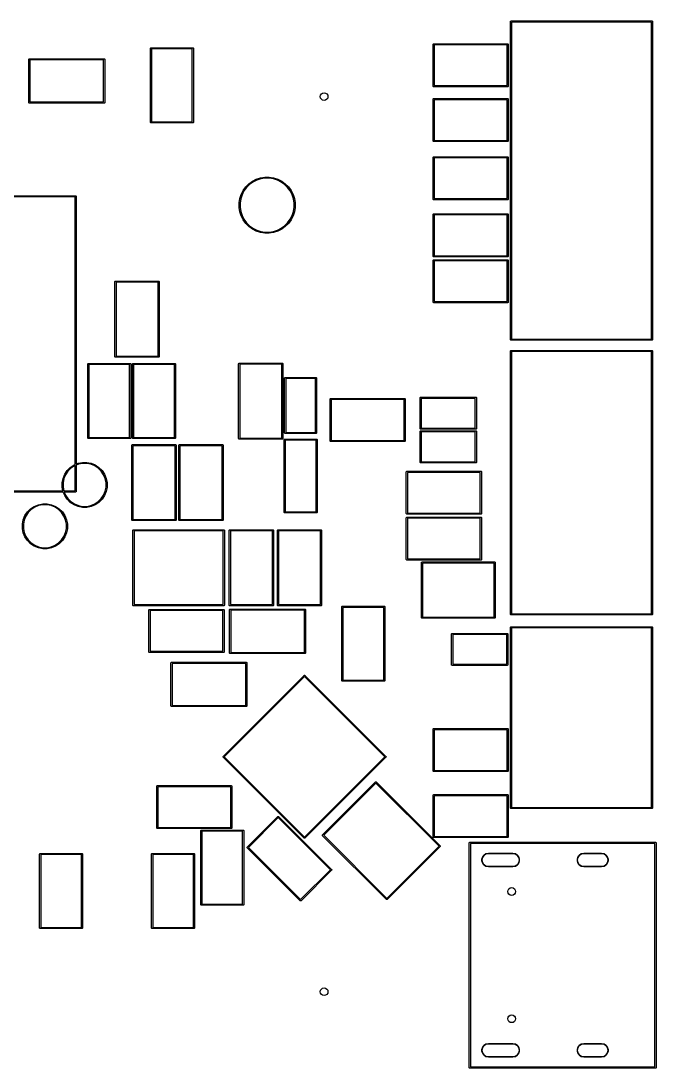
# Model space of a CAD drawing. Extents: x 3.95 to 7.48, y -4.85 to -2.96.
# Drawn here: x 6.347 to 7.482, y -4.834 to -2.962 of the extents above; entities that cross this region are included whole.
import ezdxf

# ---------------------------------------------------------------- set-up
doc = ezdxf.new("R2010")
doc.units = 0
doc.header["$MEASUREMENT"] = 0
doc.layers.add('BLACK', color=7, linetype='CONTINUOUS')

msp = doc.modelspace()

# ---------------------------------------------------------------- linework, layer by layer
at = {"layer": 'BLACK', "linetype": 'CONTINUOUS'}
for p, q in [((7.2217, -2.9633), (7.2218, -2.9629)), ((7.2217, -3.5318), (7.2217, -2.9633)), ((7.2218, -2.9629), (7.2223, -2.9624)), ((7.2223, -2.9624), (7.2227, -2.9623)), ((7.2227, -2.9623), (7.4747, -2.9623)), ((7.2237, -2.9642), (7.2237, -3.5308)), ((7.4737, -2.9642), (7.2237, -2.9642)), ((7.4737, -3.5308), (7.4737, -2.9642)), ((7.4747, -2.9623), (7.475, -2.9624)), ((7.475, -2.9624), (7.4756, -2.9629)), ((7.4756, -2.9629), (7.4756, -2.9633)), ((7.4756, -2.9633), (7.4756, -3.5318)), ((6.5783, -3.0114), (6.5784, -3.011)), ((6.5783, -3.1437), (6.5783, -3.0114)), ((6.5784, -3.011), (6.5789, -3.0105)), ((6.5789, -3.0105), (6.5793, -3.0104)), ((6.5793, -3.0104), (6.6541, -3.0104)), ((6.5803, -3.0124), (6.5803, -3.1427)), ((6.6531, -3.0124), (6.5803, -3.0124)), ((6.6531, -3.1427), (6.6531, -3.0124)), ((6.6541, -3.0104), (6.6545, -3.0105)), ((6.6545, -3.0105), (6.655, -3.011)), ((6.655, -3.011), (6.6551, -3.0114)), ((6.6551, -3.0114), (6.6551, -3.1437)), ((7.0835, -3.0041), (7.0836, -3.0037)), ((7.0835, -3.0789), (7.0835, -3.0041)), ((7.0836, -3.0037), (7.0842, -3.0032)), ((7.0842, -3.0032), (7.0845, -3.0031)), ((7.0845, -3.0031), (7.2168, -3.0031)), ((7.0855, -3.0051), (7.0855, -3.0779)), ((7.2158, -3.0051), (7.0855, -3.0051)), ((7.2158, -3.0779), (7.2158, -3.0051)), ((7.2168, -3.0031), (7.2172, -3.0032)), ((7.2172, -3.0032), (7.2177, -3.0037)), ((7.2177, -3.0037), (7.2178, -3.0041)), ((7.2178, -3.0041), (7.2178, -3.0789)), ((6.3608, -3.0306), (6.3614, -3.03)), ((6.3608, -3.0309), (6.3608, -3.0306)), ((6.3608, -3.1081), (6.3608, -3.0309)), ((6.3614, -3.03), (6.3617, -3.0299)), ((6.3617, -3.0299), (6.4956, -3.0299)), ((6.3627, -3.0319), (6.3627, -3.1071)), ((6.4946, -3.0319), (6.3627, -3.0319)), ((6.4946, -3.1071), (6.4946, -3.0319)), ((6.4956, -3.0299), (6.496, -3.03)), ((6.496, -3.03), (6.4965, -3.0306)), ((6.4965, -3.0306), (6.4966, -3.0309)), ((6.4966, -3.0309), (6.4966, -3.1081)), ((7.0836, -3.0793), (7.0835, -3.0789)), ((7.0842, -3.0798), (7.0836, -3.0793)), ((7.0845, -3.0799), (7.0842, -3.0798)), ((7.2168, -3.0799), (7.0845, -3.0799)), ((7.0855, -3.0779), (7.2158, -3.0779)), ((7.2172, -3.0798), (7.2168, -3.0799)), ((7.2177, -3.0793), (7.2172, -3.0798)), ((7.2178, -3.0789), (7.2177, -3.0793)), ((7.0835, -3.1021), (7.0836, -3.1017)), ((7.0835, -3.1769), (7.0835, -3.1021)), ((7.0836, -3.1017), (7.0842, -3.1012)), ((7.0842, -3.1012), (7.0845, -3.1011)), ((7.0845, -3.1011), (7.2168, -3.1011)), ((7.0855, -3.1031), (7.0855, -3.1759)), ((7.2158, -3.1031), (7.0855, -3.1031)), ((7.2158, -3.1759), (7.2158, -3.1031)), ((7.2168, -3.1011), (7.2172, -3.1012)), ((7.2172, -3.1012), (7.2177, -3.1017)), ((7.2177, -3.1017), (7.2178, -3.1021)), ((7.2178, -3.1021), (7.2178, -3.1769)), ((6.3608, -3.1085), (6.3608, -3.1081)), ((6.3614, -3.109), (6.3608, -3.1085)), ((6.3617, -3.1091), (6.3614, -3.109)), ((6.4956, -3.1091), (6.3617, -3.1091)), ((6.3627, -3.1071), (6.4946, -3.1071)), ((6.496, -3.109), (6.4956, -3.1091)), ((6.4965, -3.1085), (6.496, -3.109)), ((6.4966, -3.1081), (6.4965, -3.1085)), ((6.5784, -3.144), (6.5783, -3.1437)), ((6.5789, -3.1446), (6.5784, -3.144)), ((6.5803, -3.1427), (6.6531, -3.1427)), ((6.655, -3.144), (6.6545, -3.1446)), ((6.6551, -3.1437), (6.655, -3.144)), ((6.5793, -3.1446), (6.5789, -3.1446)), ((6.6541, -3.1446), (6.5793, -3.1446)), ((6.6545, -3.1446), (6.6541, -3.1446)), ((7.0836, -3.1773), (7.0835, -3.1769)), ((7.0842, -3.1778), (7.0836, -3.1773)), ((7.0845, -3.1779), (7.0842, -3.1778)), ((7.2168, -3.1779), (7.0845, -3.1779)), ((7.0855, -3.1759), (7.2158, -3.1759)), ((7.2172, -3.1778), (7.2168, -3.1779)), ((7.2177, -3.1773), (7.2172, -3.1778)), ((7.2178, -3.1769), (7.2177, -3.1773)), ((7.0835, -3.2061), (7.0836, -3.2057)), ((7.0835, -3.2809), (7.0835, -3.2061)), ((7.0836, -3.2057), (7.0842, -3.2052)), ((7.0842, -3.2052), (7.0845, -3.2051)), ((7.0845, -3.2051), (7.2168, -3.2051)), ((7.0855, -3.2071), (7.0855, -3.2799)), ((7.2158, -3.2071), (7.0855, -3.2071)), ((7.2158, -3.2799), (7.2158, -3.2071)), ((7.2168, -3.2051), (7.2172, -3.2052)), ((7.2172, -3.2052), (7.2177, -3.2057)), ((7.2177, -3.2057), (7.2178, -3.2061)), ((7.2178, -3.2061), (7.2178, -3.2809)), ((6.7485, -3.2589), (6.7541, -3.2533)), ((6.7553, -3.2547), (6.7499, -3.2601)), ((6.7541, -3.2533), (6.7604, -3.2487)), ((6.7614, -3.2503), (6.7553, -3.2547)), ((6.7604, -3.2487), (6.7675, -3.2451)), ((6.7682, -3.2468), (6.7614, -3.2503)), ((6.7675, -3.2451), (6.775, -3.2427)), ((6.7754, -3.2445), (6.7682, -3.2468)), ((6.775, -3.2427), (6.7827, -3.2415)), ((6.7829, -3.2433), (6.7754, -3.2445)), ((6.7827, -3.2415), (6.7906, -3.2415)), ((6.7905, -3.2433), (6.7829, -3.2433)), ((6.798, -3.2445), (6.7905, -3.2433)), ((6.7906, -3.2415), (6.7984, -3.2427)), ((6.8052, -3.2468), (6.798, -3.2445)), ((6.7984, -3.2427), (6.8059, -3.2451)), ((6.812, -3.2503), (6.8052, -3.2468)), ((6.8059, -3.2451), (6.8129, -3.2487)), ((6.8181, -3.2547), (6.812, -3.2503)), ((6.8129, -3.2487), (6.8193, -3.2533)), ((6.8235, -3.2601), (6.8181, -3.2547)), ((6.8193, -3.2533), (6.8248, -3.2589)), ((5.9169, -3.2748), (6.4445, -3.2748)), ((6.4445, -3.2748), (6.4448, -3.2748)), ((6.4448, -3.2748), (6.4454, -3.2754)), ((6.7379, -3.2798), (6.7403, -3.2723)), ((6.742, -3.273), (6.7396, -3.2802)), ((6.7403, -3.2723), (6.7439, -3.2653)), ((6.7454, -3.2662), (6.742, -3.273)), ((6.7439, -3.2653), (6.7485, -3.2589)), ((6.7499, -3.2601), (6.7454, -3.2662)), ((6.8279, -3.2662), (6.8235, -3.2601)), ((6.8248, -3.2589), (6.8295, -3.2653)), ((6.8314, -3.273), (6.8279, -3.2662)), ((6.8295, -3.2653), (6.8331, -3.2723)), ((6.8337, -3.2802), (6.8314, -3.273)), ((6.8331, -3.2723), (6.8355, -3.2798)), ((6.4435, -3.2767), (5.9179, -3.2767)), ((6.4435, -3.7552), (6.4435, -3.2767)), ((6.4454, -3.2754), (6.4454, -3.2757)), ((6.4454, -3.2757), (6.4454, -3.7544)), ((6.7366, -3.2876), (6.7379, -3.2798)), ((6.7366, -3.2877), (6.7366, -3.2876)), ((6.7366, -3.2955), (6.7366, -3.2877)), ((6.7396, -3.2802), (6.7384, -3.2877)), ((6.7384, -3.2877), (6.7384, -3.2953)), ((6.8349, -3.2877), (6.8337, -3.2802)), ((6.8349, -3.2953), (6.8349, -3.2877)), ((6.8355, -3.2798), (6.8367, -3.2876)), ((6.8367, -3.2876), (6.8367, -3.2955)), ((7.0836, -3.2813), (7.0835, -3.2809)), ((7.0842, -3.2818), (7.0836, -3.2813)), ((7.0845, -3.2819), (7.0842, -3.2818)), ((7.2168, -3.2819), (7.0845, -3.2819)), ((7.0855, -3.2799), (7.2158, -3.2799)), ((7.2172, -3.2818), (7.2168, -3.2819)), ((7.2177, -3.2813), (7.2172, -3.2818)), ((7.2178, -3.2809), (7.2177, -3.2813)), ((6.7379, -3.3032), (6.7366, -3.2955)), ((6.7403, -3.3107), (6.7379, -3.3032)), ((6.7384, -3.2953), (6.7396, -3.3028)), ((6.7396, -3.3028), (6.742, -3.31)), ((6.7439, -3.3177), (6.7403, -3.3107)), ((6.742, -3.31), (6.7454, -3.3168)), ((6.8279, -3.3168), (6.8314, -3.31)), ((6.8331, -3.3107), (6.8295, -3.3177)), ((6.8314, -3.31), (6.8337, -3.3028)), ((6.8355, -3.3032), (6.8331, -3.3107)), ((6.8337, -3.3028), (6.8349, -3.2953)), ((6.8367, -3.2955), (6.8355, -3.3032)), ((7.0835, -3.3081), (7.0836, -3.3077)), ((7.0835, -3.3829), (7.0835, -3.3081)), ((7.0836, -3.3077), (7.0842, -3.3072)), ((7.0842, -3.3072), (7.0845, -3.3071)), ((7.0845, -3.3071), (7.2168, -3.3071)), ((7.0855, -3.3091), (7.0855, -3.3819)), ((7.2158, -3.3091), (7.0855, -3.3091)), ((7.2158, -3.3819), (7.2158, -3.3091)), ((7.2168, -3.3071), (7.2172, -3.3072)), ((7.2172, -3.3072), (7.2177, -3.3077)), ((7.2177, -3.3077), (7.2178, -3.3081)), ((7.2178, -3.3081), (7.2178, -3.3829)), ((6.7485, -3.3241), (6.7439, -3.3177)), ((6.7454, -3.3168), (6.7499, -3.3229)), ((6.7541, -3.3297), (6.7485, -3.3241)), ((6.7499, -3.3229), (6.7553, -3.3283)), ((6.7604, -3.3343), (6.7541, -3.3297)), ((6.7553, -3.3283), (6.7614, -3.3328)), ((6.812, -3.3328), (6.8181, -3.3283)), ((6.8193, -3.3297), (6.8129, -3.3343)), ((6.8181, -3.3283), (6.8235, -3.3229)), ((6.8248, -3.3241), (6.8193, -3.3297)), ((6.8235, -3.3229), (6.8279, -3.3168)), ((6.8295, -3.3177), (6.8248, -3.3241)), ((6.7675, -3.3379), (6.7604, -3.3343)), ((6.7614, -3.3328), (6.7682, -3.3362)), ((6.775, -3.3403), (6.7675, -3.3379)), ((6.7682, -3.3362), (6.7754, -3.3386)), ((6.7827, -3.3416), (6.775, -3.3403)), ((6.7754, -3.3386), (6.7829, -3.3397)), ((6.7906, -3.3416), (6.7827, -3.3416)), ((6.7829, -3.3397), (6.7905, -3.3397)), ((6.7905, -3.3397), (6.798, -3.3386)), ((6.7984, -3.3403), (6.7906, -3.3416)), ((6.798, -3.3386), (6.8052, -3.3362)), ((6.8059, -3.3379), (6.7984, -3.3403)), ((6.8052, -3.3362), (6.812, -3.3328)), ((6.8129, -3.3343), (6.8059, -3.3379)), ((7.0836, -3.3833), (7.0835, -3.3829)), ((7.0842, -3.3838), (7.0836, -3.3833)), ((7.0845, -3.3839), (7.0842, -3.3838)), ((7.2168, -3.3839), (7.0845, -3.3839)), ((7.0855, -3.3819), (7.2158, -3.3819)), ((7.2172, -3.3838), (7.2168, -3.3839)), ((7.2177, -3.3833), (7.2172, -3.3838)), ((7.2178, -3.3829), (7.2177, -3.3833)), ((7.0835, -3.3901), (7.0836, -3.3897)), ((7.0835, -3.4649), (7.0835, -3.3901)), ((7.0836, -3.3897), (7.0842, -3.3892)), ((7.0842, -3.3892), (7.0845, -3.3891)), ((7.0845, -3.3891), (7.2168, -3.3891)), ((7.0855, -3.3911), (7.0855, -3.4639)), ((7.2158, -3.3911), (7.0855, -3.3911)), ((7.2158, -3.4639), (7.2158, -3.3911)), ((7.2168, -3.3891), (7.2172, -3.3892)), ((7.2172, -3.3892), (7.2177, -3.3897)), ((7.2177, -3.3897), (7.2178, -3.3901)), ((7.2178, -3.3901), (7.2178, -3.4649)), ((6.5148, -3.4284), (6.5149, -3.4281)), ((6.5148, -3.5623), (6.5148, -3.4284)), ((6.5149, -3.4281), (6.5154, -3.4275)), ((6.5154, -3.4275), (6.5158, -3.4274)), ((6.5158, -3.4274), (6.593, -3.4274)), ((6.5168, -3.4294), (6.5168, -3.5613)), ((6.592, -3.4294), (6.5168, -3.4294)), ((6.592, -3.5613), (6.592, -3.4294)), ((6.593, -3.4274), (6.5933, -3.4275)), ((6.5933, -3.4275), (6.5939, -3.4281)), ((6.5939, -3.4281), (6.5939, -3.4284)), ((6.5939, -3.4284), (6.5939, -3.5623)), ((7.0836, -3.4653), (7.0835, -3.4649)), ((7.0842, -3.4658), (7.0836, -3.4653)), ((7.0845, -3.4659), (7.0842, -3.4658)), ((7.2168, -3.4659), (7.0845, -3.4659)), ((7.0855, -3.4639), (7.2158, -3.4639)), ((7.2172, -3.4658), (7.2168, -3.4659)), ((7.2177, -3.4653), (7.2172, -3.4658)), ((7.2178, -3.4649), (7.2177, -3.4653)), ((7.2218, -3.5321), (7.2217, -3.5318)), ((7.2223, -3.5327), (7.2218, -3.5321)), ((7.2227, -3.5328), (7.2223, -3.5327)), ((7.4747, -3.5328), (7.2227, -3.5328)), ((7.2237, -3.5308), (7.4737, -3.5308)), ((7.475, -3.5327), (7.4747, -3.5328)), ((7.4756, -3.5321), (7.475, -3.5327)), ((7.4756, -3.5318), (7.4756, -3.5321)), ((7.2217, -3.5521), (7.2218, -3.5517)), ((7.2217, -4.0229), (7.2217, -3.5521)), ((7.2218, -3.5517), (7.2223, -3.5512)), ((7.2223, -3.5512), (7.2227, -3.5511)), ((7.2227, -3.5511), (7.4747, -3.5511)), ((7.2237, -3.5531), (7.2237, -4.022)), ((7.4737, -3.5531), (7.2237, -3.5531)), ((7.4737, -4.022), (7.4737, -3.5531)), ((7.4747, -3.5511), (7.475, -3.5512)), ((7.475, -3.5512), (7.4756, -3.5517)), ((7.4756, -3.5517), (7.4756, -3.5521)), ((7.4756, -3.5521), (7.4756, -4.0229)), ((6.4664, -3.575), (6.4669, -3.5745)), ((6.4669, -3.5745), (6.4673, -3.5744)), ((6.4673, -3.5744), (6.5421, -3.5744)), ((6.5149, -3.5627), (6.5148, -3.5623)), ((6.5154, -3.5632), (6.5149, -3.5627)), ((6.5158, -3.5633), (6.5154, -3.5632)), ((6.593, -3.5633), (6.5158, -3.5633)), ((6.5168, -3.5613), (6.592, -3.5613)), ((6.5421, -3.5744), (6.5425, -3.5745)), ((6.5425, -3.5745), (6.543, -3.575)), ((6.5464, -3.575), (6.5469, -3.5745)), ((6.5469, -3.5745), (6.5473, -3.5744)), ((6.5473, -3.5744), (6.6221, -3.5744)), ((6.5933, -3.5632), (6.593, -3.5633)), ((6.5939, -3.5627), (6.5933, -3.5632)), ((6.5939, -3.5623), (6.5939, -3.5627)), ((6.6221, -3.5744), (6.6225, -3.5745)), ((6.6225, -3.5745), (6.623, -3.575)), ((6.7359, -3.5749), (6.736, -3.5745)), ((6.736, -3.5745), (6.7365, -3.574)), ((6.7365, -3.574), (6.7369, -3.5739)), ((6.7369, -3.5739), (6.814, -3.5739)), ((6.814, -3.5739), (6.8144, -3.574)), ((6.8144, -3.574), (6.8149, -3.5745)), ((6.8149, -3.5745), (6.815, -3.5749)), ((6.4663, -3.5754), (6.4664, -3.575)), ((6.4663, -3.7077), (6.4663, -3.5754)), ((6.4683, -3.5764), (6.4683, -3.7067)), ((6.5411, -3.5764), (6.4683, -3.5764)), ((6.5411, -3.7067), (6.5411, -3.5764)), ((6.543, -3.575), (6.5431, -3.5754)), ((6.5431, -3.5754), (6.5431, -3.7077)), ((6.5463, -3.5754), (6.5464, -3.575)), ((6.5463, -3.7077), (6.5463, -3.5754)), ((6.5483, -3.5764), (6.5483, -3.7067)), ((6.6211, -3.5764), (6.5483, -3.5764)), ((6.6211, -3.7067), (6.6211, -3.5764)), ((6.623, -3.575), (6.6231, -3.5754)), ((6.6231, -3.5754), (6.6231, -3.7077)), ((6.7359, -3.7088), (6.7359, -3.5749)), ((6.7378, -3.5759), (6.7378, -3.7078)), ((6.813, -3.5759), (6.7378, -3.5759)), ((6.813, -3.7078), (6.813, -3.5759)), ((6.815, -3.5749), (6.815, -3.7088)), ((6.8181, -3.6003), (6.8182, -3.5999)), ((6.8181, -3.6987), (6.8181, -3.6003)), ((6.8182, -3.5999), (6.8187, -3.5994)), ((6.8187, -3.5994), (6.8191, -3.5993)), ((6.8191, -3.5993), (6.8742, -3.5993)), ((6.8201, -3.6013), (6.8201, -3.6977)), ((6.8732, -3.6013), (6.8201, -3.6013)), ((6.8732, -3.6977), (6.8732, -3.6013)), ((6.8742, -3.5993), (6.8746, -3.5994)), ((6.8746, -3.5994), (6.8751, -3.5999)), ((6.8751, -3.5999), (6.8752, -3.6003)), ((6.8752, -3.6003), (6.8752, -3.6987)), ((6.8995, -3.6381), (6.8996, -3.6377)), ((6.8995, -3.7129), (6.8995, -3.6381)), ((6.8996, -3.6377), (6.9002, -3.6372)), ((6.9002, -3.6372), (6.9005, -3.6371)), ((6.9005, -3.6371), (7.0328, -3.6371)), ((6.9015, -3.6391), (6.9015, -3.7119)), ((7.0318, -3.6391), (6.9015, -3.6391)), ((7.0318, -3.7119), (7.0318, -3.6391)), ((7.0328, -3.6371), (7.0332, -3.6372)), ((7.0332, -3.6372), (7.0337, -3.6377)), ((7.0337, -3.6377), (7.0338, -3.6381)), ((7.0338, -3.6381), (7.0338, -3.7129)), ((7.0605, -3.636), (7.0606, -3.6356)), ((7.0605, -3.6911), (7.0605, -3.636)), ((7.0606, -3.6356), (7.0611, -3.635)), ((7.0611, -3.635), (7.0615, -3.635)), ((7.0615, -3.635), (7.1599, -3.635)), ((7.0624, -3.6369), (7.0624, -3.6901)), ((7.1589, -3.6369), (7.0624, -3.6369)), ((7.1589, -3.6901), (7.1589, -3.6369)), ((7.1599, -3.635), (7.1603, -3.635)), ((7.1603, -3.635), (7.1608, -3.6356)), ((7.1608, -3.6356), (7.1609, -3.636)), ((7.1609, -3.636), (7.1609, -3.6911)), ((6.8182, -3.6991), (6.8181, -3.6987)), ((6.8187, -3.6996), (6.8182, -3.6991)), ((6.8191, -3.6997), (6.8187, -3.6996)), ((6.8742, -3.6997), (6.8191, -3.6997)), ((6.8201, -3.6977), (6.8732, -3.6977)), ((6.8746, -3.6996), (6.8742, -3.6997)), ((6.8751, -3.6991), (6.8746, -3.6996)), ((6.8752, -3.6987), (6.8751, -3.6991)), ((7.0606, -3.6915), (7.0605, -3.6911)), ((7.0605, -3.696), (7.0606, -3.6956)), ((7.0605, -3.7511), (7.0605, -3.696)), ((7.0611, -3.692), (7.0606, -3.6915)), ((7.0606, -3.6956), (7.0611, -3.695)), ((7.0615, -3.6921), (7.0611, -3.692)), ((7.0611, -3.695), (7.0615, -3.695)), ((7.1599, -3.6921), (7.0615, -3.6921)), ((7.0615, -3.695), (7.1599, -3.695)), ((7.0624, -3.6901), (7.1589, -3.6901)), ((7.0624, -3.6969), (7.0624, -3.7501)), ((7.1589, -3.6969), (7.0624, -3.6969)), ((7.1589, -3.7501), (7.1589, -3.6969)), ((7.1603, -3.692), (7.1599, -3.6921)), ((7.1599, -3.695), (7.1603, -3.695)), ((7.1608, -3.6915), (7.1603, -3.692)), ((7.1603, -3.695), (7.1608, -3.6956)), ((7.1609, -3.6911), (7.1608, -3.6915)), ((7.1608, -3.6956), (7.1609, -3.696)), ((7.1609, -3.696), (7.1609, -3.7511)), ((6.4664, -3.708), (6.4663, -3.7077)), ((6.4669, -3.7086), (6.4664, -3.708)), ((6.4673, -3.7086), (6.4669, -3.7086)), ((6.5421, -3.7086), (6.4673, -3.7086)), ((6.4683, -3.7067), (6.5411, -3.7067)), ((6.5425, -3.7086), (6.5421, -3.7086)), ((6.543, -3.708), (6.5425, -3.7086)), ((6.5431, -3.7077), (6.543, -3.708)), ((6.5451, -3.7206), (6.5452, -3.7202)), ((6.5451, -3.8544), (6.5451, -3.7206)), ((6.5452, -3.7202), (6.5457, -3.7197)), ((6.5457, -3.7197), (6.5461, -3.7196)), ((6.5461, -3.7196), (6.6233, -3.7196)), ((6.5464, -3.708), (6.5463, -3.7077)), ((6.5469, -3.7086), (6.5464, -3.708)), ((6.5473, -3.7086), (6.5469, -3.7086)), ((6.5471, -3.7216), (6.5471, -3.8535)), ((6.6223, -3.7216), (6.5471, -3.7216)), ((6.6221, -3.7086), (6.5473, -3.7086)), ((6.5483, -3.7067), (6.6211, -3.7067)), ((6.6225, -3.7086), (6.6221, -3.7086)), ((6.6223, -3.8535), (6.6223, -3.7216)), ((6.623, -3.708), (6.6225, -3.7086)), ((6.6231, -3.7077), (6.623, -3.708)), ((6.6233, -3.7196), (6.6236, -3.7197)), ((6.6236, -3.7197), (6.6242, -3.7202)), ((6.6242, -3.7202), (6.6242, -3.7206)), ((6.6242, -3.7206), (6.6242, -3.8544)), ((6.6291, -3.7206), (6.6292, -3.7202)), ((6.6291, -3.8544), (6.6291, -3.7206)), ((6.6292, -3.7202), (6.6297, -3.7197)), ((6.6297, -3.7197), (6.6301, -3.7196)), ((6.6301, -3.7196), (6.7073, -3.7196)), ((6.6311, -3.7216), (6.6311, -3.8535)), ((6.7063, -3.7216), (6.6311, -3.7216)), ((6.7063, -3.8535), (6.7063, -3.7216)), ((6.7073, -3.7196), (6.7076, -3.7197)), ((6.7076, -3.7197), (6.7082, -3.7202)), ((6.7082, -3.7202), (6.7082, -3.7206)), ((6.7082, -3.7206), (6.7082, -3.8544)), ((6.736, -3.7092), (6.7359, -3.7088)), ((6.7365, -3.7097), (6.736, -3.7092)), ((6.7369, -3.7098), (6.7365, -3.7097)), ((6.814, -3.7098), (6.7369, -3.7098)), ((6.7378, -3.7078), (6.813, -3.7078)), ((6.8144, -3.7097), (6.814, -3.7098)), ((6.8149, -3.7092), (6.8144, -3.7097)), ((6.815, -3.7088), (6.8149, -3.7092)), ((6.817, -3.7102), (6.8176, -3.7096)), ((6.817, -3.7106), (6.817, -3.7102)), ((6.817, -3.8405), (6.817, -3.7106)), ((6.8176, -3.7096), (6.8179, -3.7096)), ((6.8179, -3.7096), (6.8754, -3.7096)), ((6.8189, -3.7115), (6.8189, -3.8395)), ((6.8744, -3.7115), (6.8189, -3.7115)), ((6.8744, -3.8395), (6.8744, -3.7115)), ((6.8754, -3.7096), (6.8758, -3.7096)), ((6.8758, -3.7096), (6.8763, -3.7102)), ((6.8763, -3.7102), (6.8764, -3.7106)), ((6.8764, -3.7106), (6.8764, -3.8405)), ((6.8996, -3.7133), (6.8995, -3.7129)), ((6.9002, -3.7138), (6.8996, -3.7133)), ((6.9005, -3.7139), (6.9002, -3.7138)), ((7.0328, -3.7139), (6.9005, -3.7139)), ((6.9015, -3.7119), (7.0318, -3.7119)), ((7.0332, -3.7138), (7.0328, -3.7139)), ((7.0337, -3.7133), (7.0332, -3.7138)), ((7.0338, -3.7129), (7.0337, -3.7133)), ((6.4295, -3.7659), (6.4351, -3.7603)), ((6.4362, -3.7617), (6.4309, -3.767)), ((6.4351, -3.7603), (6.4417, -3.7559)), ((6.4425, -3.7575), (6.4362, -3.7617)), ((6.4417, -3.7559), (6.4435, -3.7552)), ((6.4435, -3.7571), (6.4425, -3.7575)), ((6.4435, -3.8023), (6.4435, -3.7571)), ((6.4454, -3.7544), (6.449, -3.7529)), ((6.4495, -3.7546), (6.4454, -3.7563)), ((6.4454, -3.7563), (6.4454, -3.8033)), ((6.449, -3.7529), (6.4567, -3.7514)), ((6.4569, -3.7531), (6.4495, -3.7546)), ((6.4567, -3.7514), (6.4646, -3.7514)), ((6.4645, -3.7531), (6.4569, -3.7531)), ((6.4719, -3.7546), (6.4645, -3.7531)), ((6.4646, -3.7514), (6.4724, -3.7529)), ((6.4789, -3.7575), (6.4719, -3.7546)), ((6.4724, -3.7529), (6.4797, -3.7559)), ((6.4851, -3.7617), (6.4789, -3.7575)), ((6.4797, -3.7559), (6.4863, -3.7603)), ((6.4905, -3.767), (6.4851, -3.7617)), ((6.4863, -3.7603), (6.4919, -3.7659)), ((7.0606, -3.7515), (7.0605, -3.7511)), ((7.0611, -3.752), (7.0606, -3.7515)), ((7.0615, -3.7521), (7.0611, -3.752)), ((7.1599, -3.7521), (7.0615, -3.7521)), ((7.0624, -3.7501), (7.1589, -3.7501)), ((7.1603, -3.752), (7.1599, -3.7521)), ((7.1608, -3.7515), (7.1603, -3.752)), ((7.1609, -3.7511), (7.1608, -3.7515)), ((6.4205, -3.7876), (6.4221, -3.7798)), ((6.4221, -3.7798), (6.4251, -3.7725)), ((6.4238, -3.7803), (6.4223, -3.7877)), ((6.4267, -3.7733), (6.4238, -3.7803)), ((6.4251, -3.7725), (6.4295, -3.7659)), ((6.4309, -3.767), (6.4267, -3.7733)), ((6.4947, -3.7733), (6.4905, -3.767)), ((6.4919, -3.7659), (6.4963, -3.7725)), ((6.4976, -3.7803), (6.4947, -3.7733)), ((6.4963, -3.7725), (6.4993, -3.7798)), ((6.4991, -3.7877), (6.4976, -3.7803)), ((6.4993, -3.7798), (6.5008, -3.7876)), ((7.0355, -3.7681), (7.0356, -3.7677)), ((7.0355, -3.8429), (7.0355, -3.7681)), ((7.0356, -3.7677), (7.0362, -3.7672)), ((7.0362, -3.7672), (7.0365, -3.7671)), ((7.0365, -3.7671), (7.1688, -3.7671)), ((7.0375, -3.7691), (7.0375, -3.8419)), ((7.1678, -3.7691), (7.0375, -3.7691)), ((7.1678, -3.8419), (7.1678, -3.7691)), ((7.1688, -3.7671), (7.1692, -3.7672)), ((7.1692, -3.7672), (7.1697, -3.7677)), ((7.1697, -3.7677), (7.1698, -3.7681)), ((7.1698, -3.7681), (7.1698, -3.8429)), ((6.4205, -3.7877), (6.4205, -3.7876)), ((6.4205, -3.7955), (6.4205, -3.7877)), ((6.4219, -3.8023), (6.4205, -3.7955)), ((6.4223, -3.7877), (6.4223, -3.7953)), ((6.4223, -3.7953), (6.4237, -3.8023)), ((6.4976, -3.8027), (6.4991, -3.7953)), ((6.4991, -3.7953), (6.4991, -3.7877)), ((6.5008, -3.7955), (6.4993, -3.8032)), ((6.5008, -3.7876), (6.5008, -3.7955)), ((5.9814, -3.8023), (6.4219, -3.8023)), ((6.4225, -3.8043), (5.9818, -3.8043)), ((6.4251, -3.8105), (6.4225, -3.8043)), ((6.4237, -3.8023), (6.4435, -3.8023)), ((6.4445, -3.8043), (6.4244, -3.8043)), ((6.4244, -3.8043), (6.4267, -3.8097)), ((6.4295, -3.8171), (6.4251, -3.8105)), ((6.4267, -3.8097), (6.4309, -3.816)), ((6.4351, -3.8227), (6.4295, -3.8171)), ((6.4309, -3.816), (6.4362, -3.8213)), ((6.4448, -3.8042), (6.4445, -3.8043)), ((6.4454, -3.8037), (6.4448, -3.8042)), ((6.4454, -3.8033), (6.4454, -3.8037)), ((6.4851, -3.8213), (6.4905, -3.816)), ((6.4919, -3.8171), (6.4863, -3.8227)), ((6.4905, -3.816), (6.4947, -3.8097)), ((6.4963, -3.8105), (6.4919, -3.8171)), ((6.4947, -3.8097), (6.4976, -3.8027)), ((6.4993, -3.8032), (6.4963, -3.8105)), ((6.3585, -3.8399), (6.3641, -3.8343)), ((6.3652, -3.8357), (6.3599, -3.841)), ((6.3641, -3.8343), (6.3707, -3.8299)), ((6.3715, -3.8315), (6.3652, -3.8357)), ((6.3707, -3.8299), (6.378, -3.8269)), ((6.3785, -3.8286), (6.3715, -3.8315)), ((6.378, -3.8269), (6.3857, -3.8254)), ((6.3859, -3.8271), (6.3785, -3.8286)), ((6.3857, -3.8254), (6.3936, -3.8254)), ((6.3935, -3.8271), (6.3859, -3.8271)), ((6.4009, -3.8286), (6.3935, -3.8271)), ((6.3936, -3.8254), (6.4014, -3.8269)), ((6.4079, -3.8315), (6.4009, -3.8286)), ((6.4014, -3.8269), (6.4087, -3.8299)), ((6.4141, -3.8357), (6.4079, -3.8315)), ((6.4087, -3.8299), (6.4153, -3.8343)), ((6.4195, -3.841), (6.4141, -3.8357)), ((6.4153, -3.8343), (6.4209, -3.8399)), ((6.4417, -3.8271), (6.4351, -3.8227)), ((6.4362, -3.8213), (6.4425, -3.8255)), ((6.449, -3.8301), (6.4417, -3.8271)), ((6.4425, -3.8255), (6.4495, -3.8284)), ((6.4567, -3.8317), (6.449, -3.8301)), ((6.4495, -3.8284), (6.4569, -3.8299)), ((6.4646, -3.8317), (6.4567, -3.8317)), ((6.4569, -3.8299), (6.4645, -3.8299)), ((6.4645, -3.8299), (6.4719, -3.8284)), ((6.4724, -3.8301), (6.4646, -3.8317)), ((6.4719, -3.8284), (6.4789, -3.8255)), ((6.4797, -3.8271), (6.4724, -3.8301)), ((6.4789, -3.8255), (6.4851, -3.8213)), ((6.4863, -3.8227), (6.4797, -3.8271)), ((6.3495, -3.8616), (6.3511, -3.8538)), ((6.3511, -3.8538), (6.3541, -3.8465)), ((6.3528, -3.8543), (6.3513, -3.8617)), ((6.3557, -3.8473), (6.3528, -3.8543)), ((6.3541, -3.8465), (6.3585, -3.8399)), ((6.3599, -3.841), (6.3557, -3.8473)), ((6.4237, -3.8473), (6.4195, -3.841)), ((6.4209, -3.8399), (6.4253, -3.8465)), ((6.4266, -3.8543), (6.4237, -3.8473)), ((6.4253, -3.8465), (6.4283, -3.8538)), ((6.4281, -3.8617), (6.4266, -3.8543)), ((6.4283, -3.8538), (6.4298, -3.8616)), ((6.5452, -3.8548), (6.5451, -3.8544)), ((6.5457, -3.8554), (6.5452, -3.8548)), ((6.5461, -3.8554), (6.5457, -3.8554)), ((6.5471, -3.8535), (6.6223, -3.8535)), ((6.6236, -3.8554), (6.6233, -3.8554)), ((6.6242, -3.8548), (6.6236, -3.8554)), ((6.6242, -3.8544), (6.6242, -3.8548)), ((6.6292, -3.8548), (6.6291, -3.8544)), ((6.6297, -3.8554), (6.6292, -3.8548)), ((6.6301, -3.8554), (6.6297, -3.8554)), ((6.6311, -3.8535), (6.7063, -3.8535)), ((6.7076, -3.8554), (6.7073, -3.8554)), ((6.7082, -3.8548), (6.7076, -3.8554)), ((6.7082, -3.8544), (6.7082, -3.8548)), ((6.817, -3.8409), (6.817, -3.8405)), ((6.8176, -3.8414), (6.817, -3.8409)), ((6.8179, -3.8415), (6.8176, -3.8414)), ((6.8754, -3.8415), (6.8179, -3.8415)), ((6.8189, -3.8395), (6.8744, -3.8395)), ((6.8758, -3.8414), (6.8754, -3.8415)), ((6.8763, -3.8409), (6.8758, -3.8414)), ((6.8764, -3.8405), (6.8763, -3.8409)), ((7.0356, -3.8433), (7.0355, -3.8429)), ((7.0355, -3.8501), (7.0356, -3.8497)), ((7.0355, -3.9249), (7.0355, -3.8501)), ((7.0362, -3.8438), (7.0356, -3.8433)), ((7.0356, -3.8497), (7.0362, -3.8492)), ((7.0365, -3.8439), (7.0362, -3.8438)), ((7.0362, -3.8492), (7.0365, -3.8491)), ((7.1688, -3.8439), (7.0365, -3.8439)), ((7.0365, -3.8491), (7.1688, -3.8491)), ((7.0375, -3.8419), (7.1678, -3.8419)), ((7.0375, -3.8511), (7.0375, -3.9239)), ((7.1678, -3.8511), (7.0375, -3.8511)), ((7.1678, -3.9239), (7.1678, -3.8511)), ((7.1692, -3.8438), (7.1688, -3.8439)), ((7.1688, -3.8491), (7.1692, -3.8492)), ((7.1697, -3.8433), (7.1692, -3.8438)), ((7.1692, -3.8492), (7.1697, -3.8497)), ((7.1698, -3.8429), (7.1697, -3.8433)), ((7.1697, -3.8497), (7.1698, -3.8501)), ((7.1698, -3.8501), (7.1698, -3.9249)), ((6.3495, -3.8617), (6.3495, -3.8616)), ((6.3495, -3.8695), (6.3495, -3.8617)), ((6.3511, -3.8772), (6.3495, -3.8695)), ((6.3513, -3.8617), (6.3513, -3.8693)), ((6.3513, -3.8693), (6.3528, -3.8767)), ((6.4266, -3.8767), (6.4281, -3.8693)), ((6.4281, -3.8693), (6.4281, -3.8617)), ((6.4298, -3.8695), (6.4283, -3.8772)), ((6.4298, -3.8616), (6.4298, -3.8695)), ((6.6233, -3.8554), (6.5461, -3.8554)), ((6.547, -3.8726), (6.5471, -3.8722)), ((6.547, -4.0064), (6.547, -3.8726)), ((6.5471, -3.8722), (6.5476, -3.8717)), ((6.5476, -3.8717), (6.548, -3.8716)), ((6.548, -3.8716), (6.7094, -3.8716)), ((6.549, -3.8736), (6.549, -4.0055)), ((6.7084, -3.8736), (6.549, -3.8736)), ((6.7073, -3.8554), (6.6301, -3.8554)), ((6.7084, -4.0055), (6.7084, -3.8736)), ((6.7094, -3.8716), (6.7098, -3.8717)), ((6.7098, -3.8717), (6.7103, -3.8722)), ((6.7103, -3.8722), (6.7104, -3.8726)), ((6.7104, -3.8726), (6.7104, -4.0064)), ((6.7191, -3.8726), (6.7192, -3.8722)), ((6.7191, -4.0064), (6.7191, -3.8726)), ((6.7192, -3.8722), (6.7197, -3.8717)), ((6.7197, -3.8717), (6.7201, -3.8716)), ((6.7201, -3.8716), (6.7973, -3.8716)), ((6.7211, -3.8736), (6.7211, -4.0055)), ((6.7963, -3.8736), (6.7211, -3.8736)), ((6.7963, -4.0055), (6.7963, -3.8736)), ((6.7973, -3.8716), (6.7976, -3.8717)), ((6.7976, -3.8717), (6.7982, -3.8722)), ((6.7982, -3.8722), (6.7982, -3.8726)), ((6.7982, -3.8726), (6.7982, -4.0064)), ((6.8051, -3.8726), (6.8052, -3.8722)), ((6.8051, -4.0064), (6.8051, -3.8726)), ((6.8052, -3.8722), (6.8057, -3.8717)), ((6.8057, -3.8717), (6.8061, -3.8716)), ((6.8061, -3.8716), (6.8833, -3.8716)), ((6.8071, -3.8736), (6.8071, -4.0055)), ((6.8823, -3.8736), (6.8071, -3.8736)), ((6.8823, -4.0055), (6.8823, -3.8736)), ((6.8833, -3.8716), (6.8836, -3.8717)), ((6.8836, -3.8717), (6.8842, -3.8722)), ((6.8842, -3.8722), (6.8842, -3.8726)), ((6.8842, -3.8726), (6.8842, -4.0064)), ((6.3541, -3.8845), (6.3511, -3.8772)), ((6.3528, -3.8767), (6.3557, -3.8837)), ((6.3585, -3.8911), (6.3541, -3.8845)), ((6.3557, -3.8837), (6.3599, -3.89)), ((6.3641, -3.8967), (6.3585, -3.8911)), ((6.3599, -3.89), (6.3652, -3.8953)), ((6.4141, -3.8953), (6.4195, -3.89)), ((6.4209, -3.8911), (6.4153, -3.8967)), ((6.4195, -3.89), (6.4237, -3.8837)), ((6.4253, -3.8845), (6.4209, -3.8911)), ((6.4237, -3.8837), (6.4266, -3.8767)), ((6.4283, -3.8772), (6.4253, -3.8845)), ((6.3707, -3.9011), (6.3641, -3.8967)), ((6.3652, -3.8953), (6.3715, -3.8995)), ((6.378, -3.9041), (6.3707, -3.9011)), ((6.3715, -3.8995), (6.3785, -3.9024)), ((6.3857, -3.9057), (6.378, -3.9041)), ((6.3785, -3.9024), (6.3859, -3.9039)), ((6.3936, -3.9057), (6.3857, -3.9057)), ((6.3859, -3.9039), (6.3935, -3.9039)), ((6.3935, -3.9039), (6.4009, -3.9024)), ((6.4014, -3.9041), (6.3936, -3.9057)), ((6.4009, -3.9024), (6.4079, -3.8995)), ((6.4087, -3.9011), (6.4014, -3.9041)), ((6.4079, -3.8995), (6.4141, -3.8953)), ((6.4153, -3.8967), (6.4087, -3.9011)), ((7.0356, -3.9253), (7.0355, -3.9249)), ((7.0362, -3.9258), (7.0356, -3.9253)), ((7.0365, -3.9259), (7.0362, -3.9258)), ((7.1688, -3.9259), (7.0365, -3.9259)), ((7.0375, -3.9239), (7.1678, -3.9239)), ((7.0627, -3.9303), (7.0628, -3.9299)), ((7.0628, -3.9299), (7.0633, -3.9294)), ((7.0633, -3.9294), (7.0637, -3.9293)), ((7.0637, -3.9293), (7.1936, -3.9293)), ((7.1692, -3.9258), (7.1688, -3.9259)), ((7.1697, -3.9253), (7.1692, -3.9258)), ((7.1698, -3.9249), (7.1697, -3.9253)), ((7.1936, -3.9293), (7.194, -3.9294)), ((7.194, -3.9294), (7.1945, -3.9299)), ((7.1945, -3.9299), (7.1946, -3.9303)), ((7.0627, -4.0287), (7.0627, -3.9303)), ((7.0647, -3.9313), (7.0647, -4.0277)), ((7.1927, -3.9313), (7.0647, -3.9313)), ((7.1927, -4.0277), (7.1927, -3.9313)), ((7.1946, -3.9303), (7.1946, -4.0287)), ((6.5471, -4.0068), (6.547, -4.0064)), ((6.5476, -4.0074), (6.5471, -4.0068)), ((6.548, -4.0074), (6.5476, -4.0074)), ((6.7094, -4.0074), (6.548, -4.0074)), ((6.549, -4.0055), (6.7084, -4.0055)), ((6.5756, -4.0151), (6.5757, -4.0147)), ((6.5756, -4.0899), (6.5756, -4.0151)), ((6.5757, -4.0147), (6.5763, -4.0142)), ((6.5763, -4.0142), (6.5766, -4.0141)), ((6.5766, -4.0141), (6.7089, -4.0141)), ((6.5776, -4.0161), (6.5776, -4.0889)), ((6.7079, -4.0161), (6.5776, -4.0161)), ((6.7079, -4.0889), (6.7079, -4.0161)), ((6.7089, -4.0141), (6.7093, -4.0142)), ((6.7093, -4.0142), (6.7098, -4.0147)), ((6.7098, -4.0074), (6.7094, -4.0074)), ((6.7103, -4.0068), (6.7098, -4.0074)), ((6.7098, -4.0147), (6.7099, -4.0151)), ((6.7099, -4.0151), (6.7099, -4.0899)), ((6.7104, -4.0064), (6.7103, -4.0068)), ((6.7192, -4.0068), (6.7191, -4.0064)), ((6.7197, -4.0074), (6.7192, -4.0068)), ((6.7201, -4.0074), (6.7197, -4.0074)), ((6.7197, -4.0147), (6.7198, -4.0143)), ((6.7197, -4.0918), (6.7197, -4.0147)), ((6.7198, -4.0143), (6.7203, -4.0138)), ((6.7973, -4.0074), (6.7201, -4.0074)), ((6.7203, -4.0138), (6.7207, -4.0137)), ((6.7207, -4.0137), (6.8546, -4.0137)), ((6.7211, -4.0055), (6.7963, -4.0055)), ((6.7217, -4.0157), (6.7217, -4.0909)), ((6.8536, -4.0157), (6.7217, -4.0157)), ((6.7976, -4.0074), (6.7973, -4.0074)), ((6.7982, -4.0068), (6.7976, -4.0074)), ((6.7982, -4.0064), (6.7982, -4.0068)), ((6.8052, -4.0068), (6.8051, -4.0064)), ((6.8057, -4.0074), (6.8052, -4.0068)), ((6.8061, -4.0074), (6.8057, -4.0074)), ((6.8833, -4.0074), (6.8061, -4.0074)), ((6.8071, -4.0055), (6.8823, -4.0055)), ((6.8536, -4.0909), (6.8536, -4.0157)), ((6.8546, -4.0137), (6.855, -4.0138)), ((6.855, -4.0138), (6.8555, -4.0143)), ((6.8555, -4.0143), (6.8556, -4.0147)), ((6.8556, -4.0147), (6.8556, -4.0918)), ((6.8836, -4.0074), (6.8833, -4.0074)), ((6.8842, -4.0068), (6.8836, -4.0074)), ((6.8842, -4.0064), (6.8842, -4.0068)), ((6.9203, -4.0094), (6.9204, -4.009)), ((6.9203, -4.1417), (6.9203, -4.0094)), ((6.9204, -4.009), (6.9209, -4.0085)), ((6.9209, -4.0085), (6.9213, -4.0084)), ((6.9213, -4.0084), (6.9961, -4.0084)), ((6.9223, -4.0104), (6.9223, -4.1407)), ((6.9951, -4.0104), (6.9223, -4.0104)), ((6.9951, -4.1407), (6.9951, -4.0104)), ((6.9961, -4.0084), (6.9965, -4.0085)), ((6.9965, -4.0085), (6.997, -4.009)), ((6.997, -4.009), (6.9971, -4.0094)), ((6.9971, -4.0094), (6.9971, -4.1417)), ((7.2218, -4.0233), (7.2217, -4.0229)), ((7.2223, -4.0239), (7.2218, -4.0233)), ((7.2237, -4.022), (7.4737, -4.022)), ((7.4756, -4.0233), (7.475, -4.0239)), ((7.4756, -4.0229), (7.4756, -4.0233)), ((7.0628, -4.0291), (7.0627, -4.0287)), ((7.0633, -4.0296), (7.0628, -4.0291)), ((7.0637, -4.0297), (7.0633, -4.0296)), ((7.1936, -4.0297), (7.0637, -4.0297)), ((7.0647, -4.0277), (7.1927, -4.0277)), ((7.194, -4.0296), (7.1936, -4.0297)), ((7.1945, -4.0291), (7.194, -4.0296)), ((7.1946, -4.0287), (7.1945, -4.0291)), ((7.2227, -4.0239), (7.2223, -4.0239)), ((7.4747, -4.0239), (7.2227, -4.0239)), ((7.475, -4.0239), (7.4747, -4.0239)), ((7.1165, -4.058), (7.1166, -4.0576)), ((7.1165, -4.1131), (7.1165, -4.058)), ((7.1166, -4.0576), (7.1171, -4.057)), ((7.1171, -4.057), (7.1175, -4.057)), ((7.1175, -4.057), (7.2159, -4.057)), ((7.1184, -4.0589), (7.1184, -4.1121)), ((7.2149, -4.0589), (7.1184, -4.0589)), ((7.2149, -4.1121), (7.2149, -4.0589)), ((7.2159, -4.057), (7.2163, -4.057)), ((7.2163, -4.057), (7.2168, -4.0576)), ((7.2168, -4.0576), (7.2169, -4.058)), ((7.2169, -4.058), (7.2169, -4.1131)), ((7.2217, -4.0461), (7.2218, -4.0457)), ((7.2217, -4.3689), (7.2217, -4.0461)), ((7.2218, -4.0457), (7.2223, -4.0452)), ((7.2223, -4.0452), (7.2227, -4.0451)), ((7.2227, -4.0451), (7.4747, -4.0451)), ((7.2237, -4.0471), (7.2237, -4.3679)), ((7.4737, -4.0471), (7.2237, -4.0471)), ((7.4737, -4.3679), (7.4737, -4.0471)), ((7.4747, -4.0451), (7.475, -4.0452)), ((7.475, -4.0452), (7.4756, -4.0457)), ((7.4756, -4.0457), (7.4756, -4.0461)), ((7.4756, -4.0461), (7.4756, -4.3689)), ((6.5757, -4.0903), (6.5756, -4.0899)), ((6.5763, -4.0908), (6.5757, -4.0903)), ((6.5766, -4.0909), (6.5763, -4.0908)), ((6.7089, -4.0909), (6.5766, -4.0909)), ((6.5776, -4.0889), (6.7079, -4.0889)), ((6.7093, -4.0908), (6.7089, -4.0909)), ((6.7098, -4.0903), (6.7093, -4.0908)), ((6.7099, -4.0899), (6.7098, -4.0903)), ((6.7198, -4.0922), (6.7197, -4.0918)), ((6.7203, -4.0928), (6.7198, -4.0922)), ((6.7207, -4.0928), (6.7203, -4.0928)), ((6.8546, -4.0928), (6.7207, -4.0928)), ((6.7217, -4.0909), (6.8536, -4.0909)), ((6.855, -4.0928), (6.8546, -4.0928)), ((6.8555, -4.0922), (6.855, -4.0928)), ((6.8556, -4.0918), (6.8555, -4.0922)), ((6.615, -4.1096), (6.6151, -4.1092)), ((6.615, -4.1867), (6.615, -4.1096)), ((6.6151, -4.1092), (6.6156, -4.1087)), ((6.6156, -4.1087), (6.616, -4.1086)), ((6.616, -4.1086), (6.7499, -4.1086)), ((6.617, -4.1105), (6.617, -4.1857)), ((6.7489, -4.1105), (6.617, -4.1105)), ((6.7489, -4.1857), (6.7489, -4.1105)), ((6.7499, -4.1086), (6.7502, -4.1087)), ((6.7502, -4.1087), (6.7508, -4.1092)), ((6.7508, -4.1092), (6.7508, -4.1096)), ((6.7508, -4.1096), (6.7508, -4.1867)), ((7.1166, -4.1135), (7.1165, -4.1131)), ((7.1171, -4.114), (7.1166, -4.1135)), ((7.1175, -4.1141), (7.1171, -4.114)), ((7.2159, -4.1141), (7.1175, -4.1141)), ((7.1184, -4.1121), (7.2149, -4.1121)), ((7.2163, -4.114), (7.2159, -4.1141)), ((7.2168, -4.1135), (7.2163, -4.114)), ((7.2169, -4.1131), (7.2168, -4.1135)), ((6.7082, -4.2768), (6.853, -4.1321)), ((6.8537, -4.1341), (6.7103, -4.2775)), ((6.853, -4.1321), (6.8533, -4.1318)), ((6.8533, -4.1318), (6.8541, -4.1318)), ((6.997, -4.2775), (6.8537, -4.1341)), ((6.8541, -4.1318), (6.8544, -4.1321)), ((6.8544, -4.1321), (6.9991, -4.2768)), ((6.9204, -4.142), (6.9203, -4.1417)), ((6.9209, -4.1426), (6.9204, -4.142)), ((6.9213, -4.1426), (6.9209, -4.1426)), ((6.9961, -4.1426), (6.9213, -4.1426)), ((6.9223, -4.1407), (6.9951, -4.1407)), ((6.9965, -4.1426), (6.9961, -4.1426)), ((6.997, -4.142), (6.9965, -4.1426)), ((6.9971, -4.1417), (6.997, -4.142)), ((6.6151, -4.1871), (6.615, -4.1867)), ((6.6156, -4.1876), (6.6151, -4.1871)), ((6.616, -4.1877), (6.6156, -4.1876)), ((6.7499, -4.1877), (6.616, -4.1877)), ((6.617, -4.1857), (6.7489, -4.1857)), ((6.7502, -4.1876), (6.7499, -4.1877)), ((6.7508, -4.1871), (6.7502, -4.1876)), ((6.7508, -4.1867), (6.7508, -4.1871)), ((7.0835, -4.2281), (7.0836, -4.2277)), ((7.0835, -4.3029), (7.0835, -4.2281)), ((7.0836, -4.2277), (7.0842, -4.2272)), ((7.0842, -4.2272), (7.0845, -4.2271)), ((7.0845, -4.2271), (7.2168, -4.2271)), ((7.0855, -4.2291), (7.0855, -4.3019)), ((7.2158, -4.2291), (7.0855, -4.2291)), ((7.2158, -4.3019), (7.2158, -4.2291)), ((7.2168, -4.2271), (7.2172, -4.2272)), ((7.2172, -4.2272), (7.2177, -4.2277)), ((7.2177, -4.2277), (7.2178, -4.2281)), ((7.2178, -4.2281), (7.2178, -4.3029)), ((6.708, -4.2771), (6.7082, -4.2768)), ((6.708, -4.2779), (6.708, -4.2771)), ((6.7082, -4.2782), (6.708, -4.2779)), ((6.853, -4.423), (6.7082, -4.2782)), ((6.7103, -4.2775), (6.8537, -4.4209)), ((6.8537, -4.4209), (6.997, -4.2775)), ((6.9991, -4.2782), (6.8544, -4.423)), ((6.9991, -4.2768), (6.9993, -4.2771)), ((6.9993, -4.2779), (6.9991, -4.2782)), ((6.9993, -4.2771), (6.9993, -4.2779)), ((7.0836, -4.3033), (7.0835, -4.3029)), ((7.0842, -4.3038), (7.0836, -4.3033)), ((7.0845, -4.3039), (7.0842, -4.3038)), ((7.2168, -4.3039), (7.0845, -4.3039)), ((7.0855, -4.3019), (7.2158, -4.3019)), ((7.2172, -4.3038), (7.2168, -4.3039)), ((7.2177, -4.3033), (7.2172, -4.3038)), ((7.2178, -4.3029), (7.2177, -4.3033)), ((6.8859, -4.4171), (6.9805, -4.3224)), ((6.9805, -4.3224), (6.9808, -4.3222)), ((6.9808, -4.3222), (6.9816, -4.3222)), ((6.9816, -4.3222), (6.9819, -4.3224)), ((6.9819, -4.3224), (7.096, -4.4366)), ((6.5895, -4.3301), (6.5896, -4.3297)), ((6.5895, -4.4049), (6.5895, -4.3301)), ((6.5896, -4.3297), (6.5902, -4.3292)), ((6.5902, -4.3292), (6.5905, -4.3291)), ((6.5905, -4.3291), (6.7228, -4.3291)), ((6.5915, -4.3311), (6.5915, -4.4039)), ((6.7218, -4.3311), (6.5915, -4.3311)), ((6.7218, -4.4039), (6.7218, -4.3311)), ((6.7228, -4.3291), (6.7232, -4.3292)), ((6.7232, -4.3292), (6.7237, -4.3297)), ((6.7237, -4.3297), (6.7238, -4.3301)), ((6.7238, -4.3301), (6.7238, -4.4049)), ((6.9812, -4.3245), (6.888, -4.4178)), ((7.094, -4.4373), (6.9812, -4.3245)), ((7.0835, -4.3461), (7.0836, -4.3457)), ((7.0835, -4.4209), (7.0835, -4.3461)), ((7.0836, -4.3457), (7.0842, -4.3452)), ((7.0842, -4.3452), (7.0845, -4.3451)), ((7.0845, -4.3451), (7.2168, -4.3451)), ((7.0855, -4.3471), (7.0855, -4.4199)), ((7.2158, -4.3471), (7.0855, -4.3471)), ((7.2158, -4.4199), (7.2158, -4.3471)), ((7.2168, -4.3451), (7.2172, -4.3452)), ((7.2172, -4.3452), (7.2177, -4.3457)), ((7.2177, -4.3457), (7.2178, -4.3461)), ((7.2178, -4.3461), (7.2178, -4.4209)), ((7.2218, -4.3693), (7.2217, -4.3689)), ((7.2223, -4.3698), (7.2218, -4.3693)), ((7.2227, -4.3699), (7.2223, -4.3698)), ((7.4747, -4.3699), (7.2227, -4.3699)), ((7.2237, -4.3679), (7.4737, -4.3679)), ((7.475, -4.3698), (7.4747, -4.3699)), ((7.4756, -4.3693), (7.475, -4.3698)), ((7.4756, -4.3689), (7.4756, -4.3693)), ((6.7514, -4.4388), (6.8059, -4.3842)), ((6.8066, -4.3863), (6.7535, -4.4395)), ((6.8059, -4.3842), (6.8063, -4.384)), ((6.8063, -4.384), (6.807, -4.384)), ((6.8999, -4.4796), (6.8066, -4.3863)), ((6.807, -4.384), (6.8073, -4.3842)), ((6.8073, -4.3842), (6.902, -4.4789)), ((6.5896, -4.4053), (6.5895, -4.4049)), ((6.5902, -4.4058), (6.5896, -4.4053)), ((6.5905, -4.4059), (6.5902, -4.4058)), ((6.7228, -4.4059), (6.5905, -4.4059)), ((6.5915, -4.4039), (6.7218, -4.4039)), ((6.6683, -4.4094), (6.6684, -4.409)), ((6.6683, -4.5417), (6.6683, -4.4094)), ((6.6684, -4.409), (6.6689, -4.4085)), ((6.6689, -4.4085), (6.6693, -4.4084)), ((6.6693, -4.4084), (6.7441, -4.4084)), ((6.6703, -4.4104), (6.6703, -4.5407)), ((6.7431, -4.4104), (6.6703, -4.4104)), ((6.7232, -4.4058), (6.7228, -4.4059)), ((6.7237, -4.4053), (6.7232, -4.4058)), ((6.7238, -4.4049), (6.7237, -4.4053)), ((6.7431, -4.5407), (6.7431, -4.4104)), ((6.7441, -4.4084), (6.7445, -4.4085)), ((6.7445, -4.4085), (6.745, -4.409)), ((6.745, -4.409), (6.7451, -4.4094)), ((6.7451, -4.4094), (6.7451, -4.5417)), ((6.8533, -4.4232), (6.853, -4.423)), ((6.8541, -4.4232), (6.8533, -4.4232)), ((6.8544, -4.423), (6.8541, -4.4232)), ((6.8856, -4.4174), (6.8859, -4.4171)), ((6.8856, -4.4181), (6.8856, -4.4174)), ((6.8859, -4.4185), (6.8856, -4.4181)), ((7, -4.5326), (6.8859, -4.4185)), ((6.888, -4.4178), (7.0007, -4.5305)), ((7.0836, -4.4213), (7.0835, -4.4209)), ((7.0842, -4.4218), (7.0836, -4.4213)), ((7.0845, -4.4219), (7.0842, -4.4218)), ((7.2168, -4.4219), (7.0845, -4.4219)), ((7.0855, -4.4199), (7.2158, -4.4199)), ((7.148, -4.4313), (7.1481, -4.4309)), ((7.148, -4.8329), (7.148, -4.4313)), ((7.1481, -4.4309), (7.1486, -4.4304)), ((7.1486, -4.4304), (7.149, -4.4303)), ((7.149, -4.4303), (7.4809, -4.4303)), ((7.15, -4.4323), (7.15, -4.8319)), ((7.4799, -4.4323), (7.15, -4.4323)), ((7.2172, -4.4218), (7.2168, -4.4219)), ((7.2177, -4.4213), (7.2172, -4.4218)), ((7.2178, -4.4209), (7.2177, -4.4213)), ((7.4799, -4.8319), (7.4799, -4.4323)), ((7.4809, -4.4303), (7.4813, -4.4304)), ((7.4813, -4.4304), (7.4818, -4.4309)), ((7.4818, -4.4309), (7.4819, -4.4313)), ((7.4819, -4.4313), (7.4819, -4.8329)), ((6.3803, -4.4514), (6.3804, -4.451)), ((6.3803, -4.5837), (6.3803, -4.4514)), ((6.3804, -4.451), (6.3809, -4.4505)), ((6.3809, -4.4505), (6.3813, -4.4504)), ((6.3813, -4.4504), (6.4561, -4.4504)), ((6.3823, -4.4524), (6.3823, -4.5827)), ((6.4551, -4.4524), (6.3823, -4.4524)), ((6.4551, -4.5827), (6.4551, -4.4524)), ((6.4561, -4.4504), (6.4565, -4.4505)), ((6.4565, -4.4505), (6.457, -4.451)), ((6.457, -4.451), (6.4571, -4.4514)), ((6.4571, -4.4514), (6.4571, -4.5837)), ((6.5803, -4.4514), (6.5804, -4.451)), ((6.5803, -4.5837), (6.5803, -4.4514)), ((6.5804, -4.451), (6.5809, -4.4505)), ((6.5809, -4.4505), (6.5813, -4.4504)), ((6.5813, -4.4504), (6.6561, -4.4504)), ((6.5823, -4.4524), (6.5823, -4.5827)), ((6.6551, -4.4524), (6.5823, -4.4524)), ((6.6551, -4.5827), (6.6551, -4.4524)), ((6.6561, -4.4504), (6.6565, -4.4505)), ((6.6565, -4.4505), (6.657, -4.451)), ((6.657, -4.451), (6.6571, -4.4514)), ((6.6571, -4.4514), (6.6571, -4.5837)), ((6.7512, -4.4391), (6.7514, -4.4388)), ((6.7512, -4.4398), (6.7512, -4.4391)), ((6.7514, -4.4402), (6.7512, -4.4398)), ((6.846, -4.5348), (6.7514, -4.4402)), ((6.7535, -4.4395), (6.8467, -4.5327)), ((7.0007, -4.5305), (7.094, -4.4373)), ((7.096, -4.438), (7.0014, -4.5326)), ((7.096, -4.4366), (7.0963, -4.4369)), ((7.0963, -4.4376), (7.096, -4.438)), ((7.0963, -4.4369), (7.0963, -4.4376)), ((7.1731, -4.4548), (7.1753, -4.4526)), ((7.1753, -4.4526), (7.1779, -4.4511)), ((7.1779, -4.4511), (7.1809, -4.4503)), ((7.1809, -4.4503), (7.1825, -4.4502)), ((7.1825, -4.4502), (7.2258, -4.4502)), ((7.2258, -4.4502), (7.1825, -4.4502)), ((7.2258, -4.4502), (7.2273, -4.4503)), ((7.2273, -4.4503), (7.2303, -4.4511)), ((7.2303, -4.4511), (7.233, -4.4526)), ((7.233, -4.4526), (7.2351, -4.4548)), ((7.3436, -4.4548), (7.3457, -4.4526)), ((7.3457, -4.4526), (7.3484, -4.4511)), ((7.3484, -4.4511), (7.3514, -4.4503)), ((7.3514, -4.4503), (7.3529, -4.4502)), ((7.3529, -4.4502), (7.3844, -4.4502)), ((7.3844, -4.4502), (7.3529, -4.4502)), ((7.3844, -4.4502), (7.386, -4.4503)), ((7.386, -4.4503), (7.3889, -4.4511)), ((7.3889, -4.4511), (7.3916, -4.4526)), ((7.3916, -4.4526), (7.3938, -4.4548)), ((7.1707, -4.4604), (7.1715, -4.4575)), ((7.1707, -4.4635), (7.1707, -4.4604)), ((7.1715, -4.4665), (7.1707, -4.4635)), ((7.1715, -4.4575), (7.1731, -4.4548)), ((7.1731, -4.4692), (7.1715, -4.4665)), ((7.1753, -4.4714), (7.1731, -4.4692)), ((7.1779, -4.4729), (7.1753, -4.4714)), ((7.1809, -4.4737), (7.1779, -4.4729)), ((7.2303, -4.4729), (7.2273, -4.4737)), ((7.233, -4.4714), (7.2303, -4.4729)), ((7.2351, -4.4692), (7.233, -4.4714)), ((7.2351, -4.4548), (7.2367, -4.4575)), ((7.2367, -4.4665), (7.2351, -4.4692)), ((7.2367, -4.4575), (7.2375, -4.4604)), ((7.2375, -4.4635), (7.2367, -4.4665)), ((7.2375, -4.4604), (7.2375, -4.4635)), ((7.3412, -4.4604), (7.342, -4.4575)), ((7.3412, -4.4635), (7.3412, -4.4604)), ((7.342, -4.4665), (7.3412, -4.4635)), ((7.342, -4.4575), (7.3436, -4.4548)), ((7.3436, -4.4692), (7.342, -4.4665)), ((7.3457, -4.4714), (7.3436, -4.4692)), ((7.3484, -4.4729), (7.3457, -4.4714)), ((7.3514, -4.4737), (7.3484, -4.4729)), ((7.3889, -4.4729), (7.386, -4.4737)), ((7.3916, -4.4714), (7.3889, -4.4729)), ((7.3938, -4.4692), (7.3916, -4.4714)), ((7.3938, -4.4548), (7.3953, -4.4575)), ((7.3953, -4.4665), (7.3938, -4.4692)), ((7.3953, -4.4575), (7.3961, -4.4604)), ((7.3961, -4.4635), (7.3953, -4.4665)), ((7.3961, -4.4604), (7.3961, -4.4635)), ((6.8467, -4.5327), (6.8999, -4.4796)), ((6.902, -4.4803), (6.8474, -4.5348)), ((6.902, -4.4789), (6.9022, -4.4792)), ((6.9022, -4.4799), (6.902, -4.4803)), ((6.9022, -4.4792), (6.9022, -4.4799)), ((7.1825, -4.4738), (7.1809, -4.4737)), ((7.2258, -4.4738), (7.1825, -4.4738)), ((7.1825, -4.4738), (7.2258, -4.4738)), ((7.2273, -4.4737), (7.2258, -4.4738)), ((7.3529, -4.4738), (7.3514, -4.4737)), ((7.3844, -4.4738), (7.3529, -4.4738)), ((7.3529, -4.4738), (7.3844, -4.4738)), ((7.386, -4.4737), (7.3844, -4.4738)), ((6.6684, -4.542), (6.6683, -4.5417)), ((6.6689, -4.5426), (6.6684, -4.542)), ((6.6693, -4.5426), (6.6689, -4.5426)), ((6.7441, -4.5426), (6.6693, -4.5426)), ((6.6703, -4.5407), (6.7431, -4.5407)), ((6.7445, -4.5426), (6.7441, -4.5426)), ((6.745, -4.542), (6.7445, -4.5426)), ((6.7451, -4.5417), (6.745, -4.542)), ((6.8463, -4.535), (6.846, -4.5348)), ((6.8471, -4.535), (6.8463, -4.535)), ((6.8474, -4.5348), (6.8471, -4.535)), ((7.0003, -4.5328), (7, -4.5326)), ((7.0011, -4.5328), (7.0003, -4.5328)), ((7.0014, -4.5326), (7.0011, -4.5328)), ((6.3804, -4.584), (6.3803, -4.5837)), ((6.3809, -4.5846), (6.3804, -4.584)), ((6.3813, -4.5846), (6.3809, -4.5846)), ((6.4561, -4.5846), (6.3813, -4.5846)), ((6.3823, -4.5827), (6.4551, -4.5827)), ((6.4565, -4.5846), (6.4561, -4.5846)), ((6.457, -4.584), (6.4565, -4.5846)), ((6.4571, -4.5837), (6.457, -4.584)), ((6.5804, -4.584), (6.5803, -4.5837)), ((6.5809, -4.5846), (6.5804, -4.584)), ((6.5813, -4.5846), (6.5809, -4.5846)), ((6.6561, -4.5846), (6.5813, -4.5846)), ((6.5823, -4.5827), (6.6551, -4.5827)), ((6.6565, -4.5846), (6.6561, -4.5846)), ((6.657, -4.584), (6.6565, -4.5846)), ((6.6571, -4.5837), (6.657, -4.584)), ((7.1779, -4.7912), (7.1809, -4.7904)), ((7.1809, -4.7904), (7.1825, -4.7903)), ((7.1825, -4.7903), (7.2258, -4.7903)), ((7.2258, -4.7903), (7.1825, -4.7903)), ((7.2258, -4.7903), (7.2273, -4.7904)), ((7.2273, -4.7904), (7.2303, -4.7912)), ((7.3484, -4.7912), (7.3514, -4.7904)), ((7.3514, -4.7904), (7.3529, -4.7903)), ((7.3529, -4.7903), (7.3844, -4.7903)), ((7.3844, -4.7903), (7.3529, -4.7903)), ((7.3844, -4.7903), (7.386, -4.7904)), ((7.386, -4.7904), (7.3889, -4.7912)), ((7.1707, -4.8006), (7.1715, -4.7976)), ((7.1707, -4.8037), (7.1707, -4.8006)), ((7.1715, -4.8067), (7.1707, -4.8037)), ((7.1715, -4.7976), (7.1731, -4.795)), ((7.1731, -4.8093), (7.1715, -4.8067)), ((7.1731, -4.795), (7.1753, -4.7928)), ((7.1753, -4.8115), (7.1731, -4.8093)), ((7.1753, -4.7928), (7.1779, -4.7912)), ((7.2303, -4.7912), (7.233, -4.7928)), ((7.233, -4.7928), (7.2351, -4.795)), ((7.2351, -4.8093), (7.233, -4.8115)), ((7.2351, -4.795), (7.2367, -4.7976)), ((7.2367, -4.8067), (7.2351, -4.8093)), ((7.2367, -4.7976), (7.2375, -4.8006)), ((7.2375, -4.8037), (7.2367, -4.8067)), ((7.2375, -4.8006), (7.2375, -4.8037)), ((7.3412, -4.8006), (7.342, -4.7976)), ((7.3412, -4.8037), (7.3412, -4.8006)), ((7.342, -4.8067), (7.3412, -4.8037)), ((7.342, -4.7976), (7.3436, -4.795)), ((7.3436, -4.8093), (7.342, -4.8067)), ((7.3436, -4.795), (7.3457, -4.7928)), ((7.3457, -4.8115), (7.3436, -4.8093)), ((7.3457, -4.7928), (7.3484, -4.7912)), ((7.3889, -4.7912), (7.3916, -4.7928)), ((7.3916, -4.7928), (7.3938, -4.795)), ((7.3938, -4.8093), (7.3916, -4.8115)), ((7.3938, -4.795), (7.3953, -4.7976)), ((7.3953, -4.8067), (7.3938, -4.8093)), ((7.3953, -4.7976), (7.3961, -4.8006)), ((7.3961, -4.8037), (7.3953, -4.8067)), ((7.3961, -4.8006), (7.3961, -4.8037)), ((7.1779, -4.8131), (7.1753, -4.8115)), ((7.1809, -4.8139), (7.1779, -4.8131)), ((7.1825, -4.814), (7.1809, -4.8139)), ((7.2258, -4.814), (7.1825, -4.814)), ((7.1825, -4.814), (7.2258, -4.814)), ((7.2273, -4.8139), (7.2258, -4.814)), ((7.2303, -4.8131), (7.2273, -4.8139)), ((7.233, -4.8115), (7.2303, -4.8131)), ((7.3484, -4.8131), (7.3457, -4.8115)), ((7.3514, -4.8139), (7.3484, -4.8131)), ((7.3529, -4.814), (7.3514, -4.8139)), ((7.3844, -4.814), (7.3529, -4.814)), ((7.3529, -4.814), (7.3844, -4.814)), ((7.386, -4.8139), (7.3844, -4.814)), ((7.3889, -4.8131), (7.386, -4.8139)), ((7.3916, -4.8115), (7.3889, -4.8131)), ((7.1481, -4.8332), (7.148, -4.8329)), ((7.1486, -4.8338), (7.1481, -4.8332)), ((7.149, -4.8338), (7.1486, -4.8338)), ((7.4809, -4.8338), (7.149, -4.8338)), ((7.15, -4.8319), (7.4799, -4.8319)), ((7.4813, -4.8338), (7.4809, -4.8338)), ((7.4818, -4.8332), (7.4813, -4.8338)), ((7.4819, -4.8329), (7.4818, -4.8332))]:
    msp.add_line(p, q, dxfattribs=at)
at = {"layer": 'BLACK'}
for centre in [(6.8887, -3.0975), (6.8887, -3.0975), (7.2238, -4.5183), (7.2238, -4.5183), (6.8887, -4.6975), (6.8887, -4.6975), (7.2238, -4.7458), (7.2238, -4.7458)]:
    msp.add_circle(centre, 0.00689, dxfattribs=at)
for centre, start, end in [((7.1825, -4.462), 90, 270), ((7.2258, -4.462), 270, 450), ((7.3529, -4.462), 90, 270), ((7.3844, -4.462), 270, 450), ((7.1825, -4.8021), 90, 270), ((7.2258, -4.8021), 270, 450), ((7.3529, -4.8021), 90, 270), ((7.3844, -4.8021), 270, 450)]:
    msp.add_arc(centre, 0.0118, start, end, dxfattribs=at)

doc.saveas('drawing.dxf')
